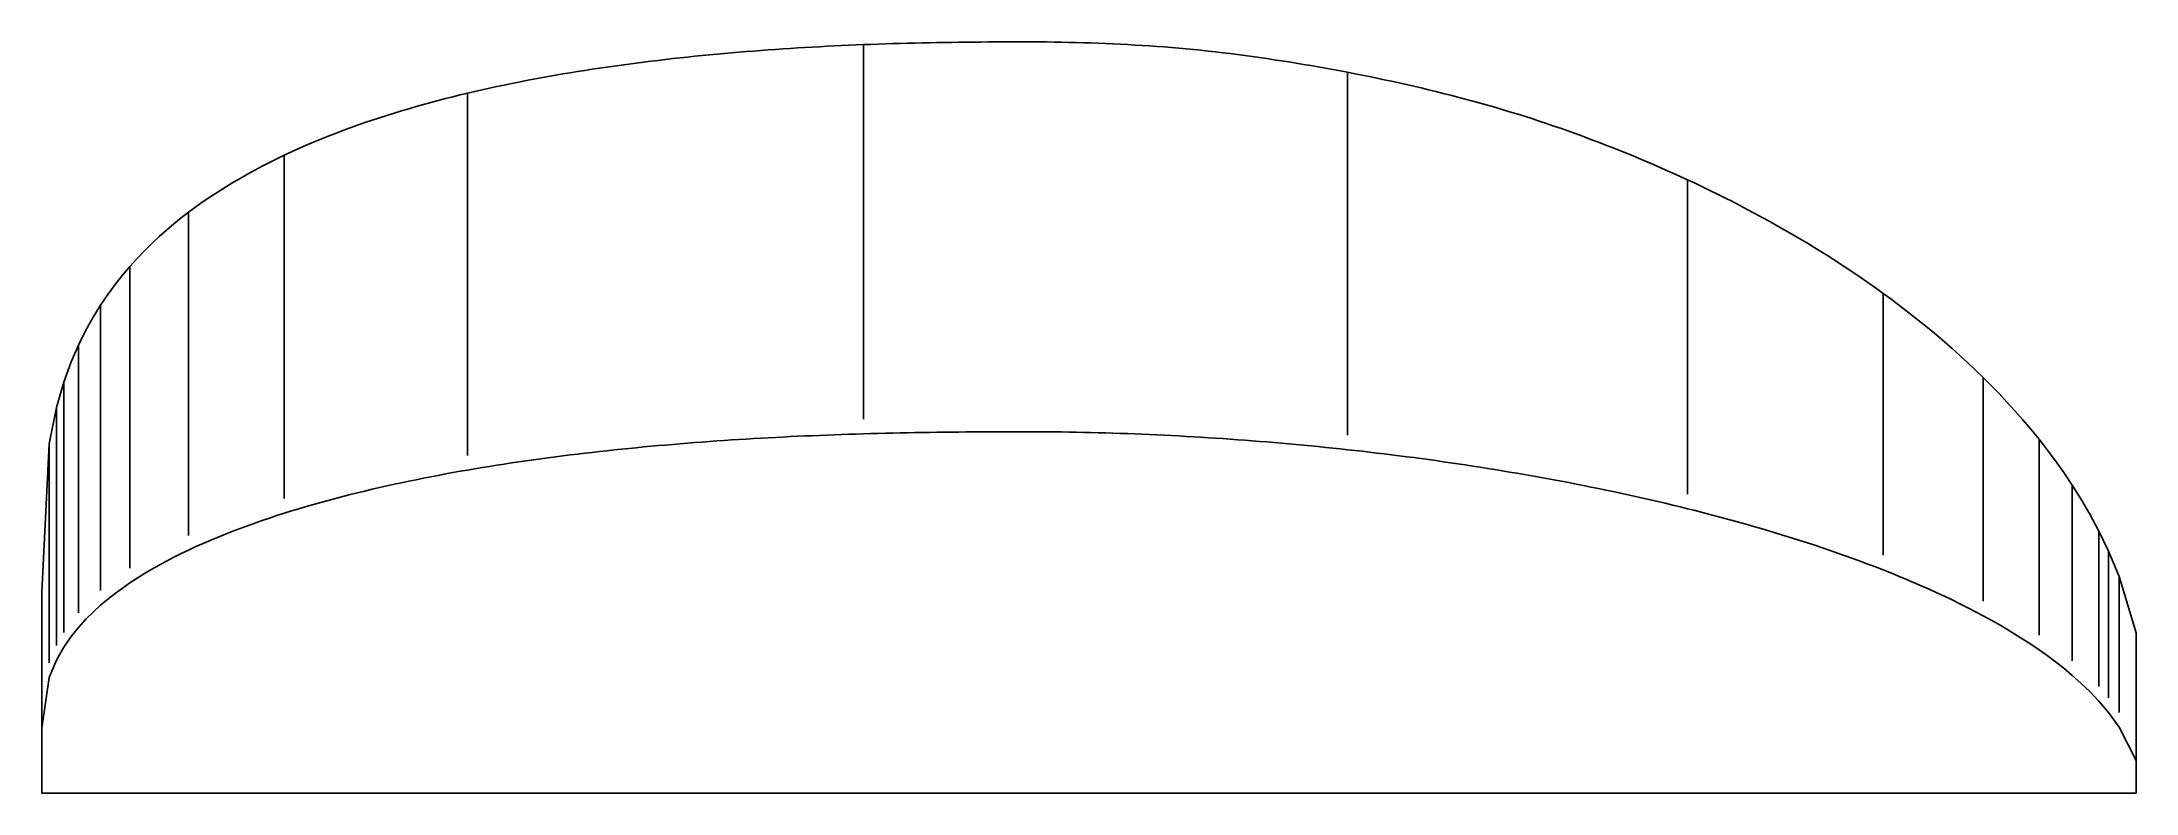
# Model space of a CAD drawing. Header units: metres. Extents: x 0 to 1428, y 0 to 512.
import ezdxf

# ---------------------------------------------------------------- set-up
doc = ezdxf.new("R2010")
doc.units = ezdxf.units.M

msp = doc.modelspace()

# ---------------------------------------------------------------- linework, layer by layer
at = {"layer": 'CHANNEL'}
for p, q in [((500.1219, 242.5347), (505.1219, 242.7917)), ((505.1219, 242.7917), (510.1219, 243.0385)), ((510.1219, 243.0385), (515.1219, 243.2752)), ((515.1219, 243.2752), (520.1219, 243.5019)), ((520.1219, 243.5019), (525.1219, 243.7189)), ((525.1219, 243.7189), (530.1219, 243.9262)), ((530.1219, 243.9262), (535.1219, 244.1239)), ((535.1219, 244.1239), (540.1219, 244.3123)), ((540.1219, 244.3123), (545.1219, 244.4914)), ((545.1219, 244.4914), (550.1219, 244.6613)), ((550.1219, 244.6613), (555.1219, 244.8223)), ((555.1219, 244.8223), (560.1219, 244.9744)), ((560.1219, 244.9744), (565.1219, 245.1178)), ((565.1219, 245.1178), (570.1219, 245.2526)), ((570.1219, 245.2526), (575.1219, 245.379)), ((575.1219, 245.379), (580.1219, 245.4971)), ((580.1219, 245.4971), (585.1219, 245.6071)), ((585.1219, 245.6071), (590.1219, 245.709)), ((590.1219, 245.709), (595.1219, 245.8032)), ((595.1219, 245.8032), (600.1219, 245.8896)), ((600.1219, 245.8896), (605.1219, 245.9686)), ((605.1219, 245.9686), (610.1219, 246.0402)), ((610.1219, 246.0402), (615.1219, 246.1047)), ((615.1219, 246.1047), (620.1219, 246.1622)), ((620.1219, 246.1622), (625.1219, 246.2129)), ((625.1219, 246.2129), (630.1219, 246.2571)), ((630.1219, 246.2571), (635.1219, 246.2949)), ((635.1219, 246.2949), (640.1219, 246.3266)), ((640.1219, 246.3266), (645.1219, 246.3524)), ((645.1219, 246.3524), (650.1219, 246.3727)), ((650.1219, 246.3727), (655.1219, 246.3878)), ((655.1219, 246.3878), (660.1219, 246.3981)), ((660.1219, 246.3981), (665.1219, 246.4041)), ((665.1219, 246.4041), (670.1219, 246.4063)), ((670.1219, 246.4063), (675.1219, 246.403)), ((675.1219, 246.403), (680.1219, 246.3841)), ((680.1219, 246.3841), (685.1219, 246.3502)), ((685.1219, 246.3502), (690.1219, 246.302)), ((690.1219, 246.302), (695.1219, 246.24)), ((695.1219, 246.24), (700.1219, 246.1646)), ((700.1219, 246.1646), (705.1219, 246.0759)), ((705.1219, 246.0759), (710.1219, 245.9741)), ((710.1219, 245.9741), (715.1219, 245.8596)), ((715.1219, 245.8596), (720.1219, 245.7322)), ((720.1219, 245.7322), (725.1219, 245.5923)), ((725.1219, 245.5923), (730.1219, 245.4399)), ((730.1219, 245.4399), (735.1219, 245.2751)), ((735.1219, 245.2751), (740.1219, 245.098)), ((740.1219, 245.098), (745.1219, 244.9086)), ((745.1219, 244.9086), (750.1219, 244.7069)), ((750.1219, 244.7069), (755.1219, 244.4932)), ((755.1219, 244.4932), (760.1219, 244.2673)), ((760.1219, 244.2673), (765.1219, 244.0293)), ((765.1219, 244.0293), (770.1219, 243.7793)), ((770.1219, 243.7793), (775.1219, 243.5172)), ((775.1219, 243.5172), (780.1221, 243.2432)), ((780.1221, 243.2432), (785.1226, 242.9572)), ((785.1226, 242.9572), (790.1233, 242.6591)), ((340.1219, 227.9698), (345.1219, 228.6422)), ((345.1219, 228.6422), (350.1219, 229.2984)), ((350.1219, 229.2984), (355.1219, 229.9385)), ((355.1219, 229.9385), (360.1219, 230.5628)), ((360.1219, 230.5628), (365.1219, 231.1717)), ((365.1219, 231.1717), (370.1219, 231.7653)), ((370.1219, 231.7653), (375.1219, 232.3439)), ((375.1219, 232.3439), (380.1219, 232.9077)), ((380.1219, 232.9077), (385.1219, 233.457)), ((385.1219, 233.457), (390.1219, 233.992)), ((390.1219, 233.992), (395.1219, 234.513)), ((395.1219, 234.513), (400.1219, 235.0201)), ((400.1219, 235.0201), (405.1219, 235.5135)), ((405.1219, 235.5135), (410.1219, 235.9934)), ((410.1219, 235.9934), (415.1219, 236.4601)), ((415.1219, 236.4601), (420.1219, 236.9137)), ((420.1219, 236.9137), (425.1219, 237.3545)), ((425.1219, 237.3545), (430.1219, 237.7825)), ((430.1219, 237.7825), (435.1219, 238.198)), ((435.1219, 238.198), (440.1219, 238.6012)), ((440.1219, 238.6012), (445.1219, 238.9922)), ((445.1219, 238.9922), (450.1219, 239.3711)), ((450.1219, 239.3711), (455.1219, 239.7383)), ((455.1219, 239.7383), (460.1219, 240.0937)), ((460.1219, 240.0937), (465.1219, 240.4376)), ((465.1219, 240.4376), (470.1219, 240.7701)), ((470.1219, 240.7701), (475.1219, 241.0914)), ((475.1219, 241.0914), (480.1219, 241.4016)), ((480.1219, 241.4016), (485.1219, 241.7009)), ((485.1219, 241.7009), (490.1219, 241.9894)), ((490.1219, 241.9894), (495.1219, 242.2673)), ((495.1219, 242.2673), (500.1219, 242.5347)), ((790.1233, 242.6591), (795.1244, 242.3492)), ((795.1244, 242.3492), (800.1258, 242.0272)), ((800.1258, 242.0272), (805.1276, 241.6933)), ((805.1276, 241.6933), (810.1298, 241.3474)), ((810.1298, 241.3474), (815.1324, 240.9895)), ((815.1324, 240.9895), (820.1356, 240.6196)), ((820.1356, 240.6196), (825.1392, 240.2377)), ((825.1392, 240.2377), (830.1433, 239.8438)), ((830.1433, 239.8438), (835.148, 239.4379)), ((835.148, 239.4379), (840.1532, 239.0198)), ((840.1532, 239.0198), (845.159, 238.5897)), ((845.159, 238.5897), (850.1654, 238.1474)), ((850.1654, 238.1474), (855.1725, 237.6929)), ((855.1725, 237.6929), (860.1802, 237.2262)), ((860.1802, 237.2262), (865.1885, 236.7473)), ((865.1885, 236.7473), (870.1976, 236.2561)), ((870.1976, 236.2561), (875.2074, 235.7525)), ((875.2074, 235.7525), (880.2179, 235.2365)), ((880.2179, 235.2365), (885.2292, 234.7081)), ((885.2292, 234.7081), (890.2413, 234.1672)), ((890.2413, 234.1672), (895.2541, 233.6137)), ((895.2541, 233.6137), (900.2678, 233.0476)), ((900.2678, 233.0476), (905.2824, 232.4688)), ((905.2824, 232.4688), (910.2978, 231.8772)), ((910.2978, 231.8772), (915.3141, 231.2728)), ((915.3141, 231.2728), (920.3313, 230.6554)), ((920.3313, 230.6554), (925.3495, 230.0251)), ((925.3495, 230.0251), (930.3686, 229.3817)), ((930.3686, 229.3817), (935.3888, 228.7251)), ((935.3888, 228.7251), (940.4099, 228.0552)), ((255.1194, 213.7104), (260.1198, 214.7156)), ((260.1198, 214.7156), (265.1201, 215.6976)), ((265.1201, 215.6976), (270.1204, 216.6569)), ((270.1204, 216.6569), (275.1207, 217.594)), ((275.1207, 217.594), (280.1209, 218.5096)), ((280.1209, 218.5096), (285.1211, 219.4041)), ((285.1211, 219.4041), (290.1212, 220.2779)), ((290.1212, 220.2779), (295.1214, 221.1315)), ((295.1214, 221.1315), (300.1215, 221.9653)), ((300.1215, 221.9653), (305.1216, 222.7798)), ((305.1216, 222.7798), (310.1217, 223.5752)), ((310.1217, 223.5752), (315.1217, 224.3521)), ((315.1217, 224.3521), (320.1218, 225.1108)), ((320.1218, 225.1108), (325.1218, 225.8515)), ((325.1218, 225.8515), (330.1218, 226.5747)), ((330.1218, 226.5747), (335.1219, 227.2807)), ((335.1219, 227.2807), (340.1219, 227.9698)), ((940.4099, 228.0552), (945.4321, 227.372)), ((945.4321, 227.372), (950.4553, 226.6753)), ((950.4553, 226.6753), (955.4797, 225.965)), ((955.4797, 225.965), (960.5051, 225.2411)), ((960.5051, 225.2411), (965.5317, 224.5034)), ((965.5317, 224.5034), (970.5594, 223.7518)), ((970.5594, 223.7518), (975.5884, 222.9862)), ((975.5884, 222.9862), (980.6186, 222.2064)), ((980.6186, 222.2064), (985.65, 221.4123)), ((985.65, 221.4123), (990.6828, 220.6038)), ((990.6828, 220.6038), (995.7168, 219.7807)), ((995.7168, 219.7807), (1000.7522, 218.943)), ((1000.7522, 218.943), (1005.789, 218.0903)), ((1005.789, 218.0903), (1010.8272, 217.2227)), ((1010.8272, 217.2227), (1015.8668, 216.3398)), ((1015.8668, 216.3398), (1020.9079, 215.4416)), ((1020.9079, 215.4416), (1025.9506, 214.5279)), ((1025.9506, 214.5279), (1030.9948, 213.5984)), ((195.1113, 199.5908), (200.1123, 200.9304)), ((200.1123, 200.9304), (205.1132, 202.2371)), ((205.1132, 202.2371), (210.1141, 203.5122)), ((210.1141, 203.5122), (215.1149, 204.7566)), ((215.1149, 204.7566), (220.1156, 205.9713)), ((220.1156, 205.9713), (225.1163, 207.1571)), ((225.1163, 207.1571), (230.1169, 208.3149)), ((230.1169, 208.3149), (235.1175, 209.4455)), ((235.1175, 209.4455), (240.1181, 210.5497)), ((240.1181, 210.5497), (245.1186, 211.6281)), ((245.1186, 211.6281), (250.119, 212.6815)), ((250.119, 212.6815), (255.1194, 213.7104)), ((1030.9948, 213.5984), (1036.0406, 212.6531)), ((1036.0406, 212.6531), (1041.088, 211.6916)), ((1041.088, 211.6916), (1046.1372, 210.7138)), ((1046.1372, 210.7138), (1051.188, 209.7194)), ((1051.188, 209.7194), (1056.2406, 208.7083)), ((1056.2406, 208.7083), (1061.295, 207.6802)), ((1061.295, 207.6802), (1066.3513, 206.6349)), ((1066.3513, 206.6349), (1071.4095, 205.572)), ((1071.4095, 205.572), (1076.4696, 204.4914)), ((1076.4696, 204.4914), (1081.5317, 203.3928)), ((1081.5317, 203.3928), (1086.5959, 202.2759)), ((1086.5959, 202.2759), (1091.6622, 201.1403)), ((1091.6622, 201.1403), (1096.7307, 199.9859)), ((1096.7307, 199.9859), (1101.8015, 198.8122)), ((145.0974, 184.0997), (150.0991, 185.8447)), ((150.0991, 185.8447), (155.1008, 187.541)), ((155.1008, 187.541), (160.1024, 189.1909)), ((160.1024, 189.1909), (165.1039, 190.7964)), ((165.1039, 190.7964), (170.1053, 192.3592)), ((170.1053, 192.3592), (175.1066, 193.8812)), ((175.1066, 193.8812), (180.1079, 195.3639)), ((180.1079, 195.3639), (185.1091, 196.8089)), ((185.1091, 196.8089), (190.1102, 198.2174)), ((190.1102, 198.2174), (195.1113, 199.5908)), ((1101.8015, 198.8122), (1106.8745, 197.6189)), ((1106.8745, 197.6189), (1111.9499, 196.4057)), ((1111.9499, 196.4057), (1117.0277, 195.1722)), ((1117.0277, 195.1722), (1122.1081, 193.918)), ((1122.1081, 193.918), (1127.191, 192.6427)), ((1127.191, 192.6427), (1132.2766, 191.3459)), ((1132.2766, 191.3459), (1137.3649, 190.0272)), ((1137.3649, 190.0272), (1142.4561, 188.686)), ((1142.4561, 188.686), (1147.5501, 187.322)), ((1147.5501, 187.322), (1152.6472, 185.9345)), ((1152.6472, 185.9345), (1157.7475, 184.5231)), ((110.0826, 170.2932), (115.085, 172.4593)), ((115.085, 172.4593), (120.0873, 174.5544)), ((120.0873, 174.5544), (125.0895, 176.5828)), ((125.0895, 176.5828), (130.0916, 178.5483)), ((130.0916, 178.5483), (135.0936, 180.4542)), ((135.0936, 180.4542), (140.0955, 182.3038)), ((140.0955, 182.3038), (145.0974, 184.0997)), ((1157.7475, 184.5231), (1162.8509, 183.0873)), ((1162.8509, 183.0873), (1167.9577, 181.6263)), ((1167.9577, 181.6263), (1173.0679, 180.1396)), ((1173.0679, 180.1396), (1178.1817, 178.6265)), ((1178.1817, 178.6265), (1183.2992, 177.0864)), ((1183.2992, 177.0864), (1188.4206, 175.5185)), ((1188.4206, 175.5185), (1193.546, 173.922)), ((1193.546, 173.922), (1198.6755, 172.2961)), ((1198.6755, 172.2961), (1203.8093, 170.64)), ((80.0659, 155.4975), (85.069, 158.2121)), ((85.069, 158.2121), (90.0719, 160.8165)), ((90.0719, 160.8165), (95.0747, 163.3195)), ((95.0747, 163.3195), (100.0774, 165.7289)), ((100.0774, 165.7289), (105.0801, 168.0515)), ((105.0801, 168.0515), (110.0826, 170.2932)), ((1203.8093, 170.64), (1208.9476, 168.9526)), ((1208.9476, 168.9526), (1214.0907, 167.2331)), ((1214.0907, 167.2331), (1219.2386, 165.4804)), ((1219.2386, 165.4804), (1224.3916, 163.6933)), ((1224.3916, 163.6933), (1229.55, 161.8707)), ((1229.55, 161.8707), (1234.714, 160.0112)), ((1234.714, 160.0112), (1239.8838, 158.1136)), ((1239.8838, 158.1136), (1245.0598, 156.1763)), ((55.0489, 139.8367), (60.0525, 143.3009)), ((60.0525, 143.3009), (65.0561, 146.5799)), ((65.0561, 146.5799), (70.0595, 149.6947)), ((70.0595, 149.6947), (75.0627, 152.6624)), ((75.0627, 152.6624), (80.0659, 155.4975)), ((1245.0598, 156.1763), (1250.2423, 154.1977)), ((1250.2423, 154.1977), (1255.4317, 152.1762)), ((1255.4317, 152.1762), (1260.6282, 150.1098)), ((1260.6282, 150.1098), (1265.8324, 147.9966)), ((1265.8324, 147.9966), (1271.0447, 145.8343)), ((1271.0447, 145.8343), (1276.2656, 143.6206)), ((1276.2656, 143.6206), (1281.4956, 141.3528)), ((40.0372, 128.0363), (45.0412, 132.242)), ((45.0412, 132.242), (50.0451, 136.1613)), ((50.0451, 136.1613), (55.0489, 139.8367)), ((1281.4956, 141.3528), (1286.7353, 139.028)), ((1286.7353, 139.028), (1291.9855, 136.6431)), ((1291.9855, 136.6431), (1297.2469, 134.1945)), ((1297.2469, 134.1945), (1302.5203, 131.6783)), ((1302.5203, 131.6783), (1307.8068, 129.0901)), ((1307.8068, 129.0901), (1313.1074, 126.4251)), ((25.0243, 113.0148), (30.0287, 118.5184)), ((30.0287, 118.5184), (35.033, 123.4878)), ((35.033, 123.4878), (40.0372, 128.0363)), ((1313.1074, 126.4251), (1318.4233, 123.6775)), ((1318.4233, 123.6775), (1323.7562, 120.8411)), ((1323.7562, 120.8411), (1329.1075, 117.9087)), ((1329.1075, 117.9087), (1334.4794, 114.8717)), ((1334.4794, 114.8717), (1339.8741, 111.7204)), ((15.015, 99.5792), (20.0197, 106.8014)), ((20.0197, 106.8014), (25.0243, 113.0148)), ((1339.8741, 111.7204), (1345.2944, 108.4433)), ((1345.2944, 108.4433), (1350.7439, 105.0265)), ((1350.7439, 105.0265), (1356.2266, 101.4534)), ((1356.2266, 101.4534), (1361.7478, 97.7035)), ((5.0051, 78.7615), (10.0101, 90.7556)), ((10.0101, 90.7556), (15.015, 99.5792)), ((1361.7478, 97.7035), (1367.3142, 93.7513)), ((1367.3142, 93.7513), (1372.9346, 89.5637)), ((1372.9346, 89.5637), (1378.6208, 85.0975)), ((0, 44.388), (5.0051, 78.7615)), ((1378.6208, 85.0975), (1384.3897, 80.2934)), ((1384.3897, 80.2934), (1390.2656, 75.0666)), ((1390.2656, 75.0666), (1396.2873, 69.2877)), ((1396.2873, 69.2877), (1402.5218, 62.7406)), ((1402.5218, 62.7406), (1409.1039, 55.0076)), ((1409.1039, 55.0076), (1416.3938, 45.0244)), ((1416.3938, 45.0244), (1427.9515, 22.2479))]:
    msp.add_line(p, q, dxfattribs=at)
at = {"layer": 'CUT'}
for p, q in [((420.1219, 499.622), (425.1219, 500.2073)), ((425.1219, 500.2073), (430.1219, 500.7757)), ((430.1219, 500.7757), (435.1219, 501.3273)), ((435.1219, 501.3273), (440.1219, 501.8625)), ((440.1219, 501.8625), (445.1219, 502.3814)), ((445.1219, 502.3814), (450.1219, 502.8844)), ((450.1219, 502.8844), (455.1219, 503.3717)), ((455.1219, 503.3717), (460.1219, 503.8434)), ((460.1219, 503.8434), (465.1219, 504.2999)), ((465.1219, 504.2999), (470.1219, 504.7413)), ((470.1219, 504.7413), (475.1219, 505.1679)), ((475.1219, 505.1679), (480.1219, 505.5798)), ((480.1219, 505.5798), (485.1219, 505.9772)), ((485.1219, 505.9772), (490.1219, 506.3603)), ((490.1219, 506.3603), (495.1219, 506.7294)), ((495.1219, 506.7294), (500.1219, 507.0845)), ((500.1219, 507.0845), (505.1219, 507.4259)), ((505.1219, 507.4259), (510.1219, 507.7538)), ((510.1219, 507.7538), (515.1219, 508.0683)), ((515.1219, 508.0683), (520.1219, 508.3688)), ((520.1219, 508.3688), (525.1219, 508.6559)), ((525.1219, 508.6559), (530.1219, 508.9301)), ((530.1219, 508.9301), (535.1219, 509.1918)), ((535.1219, 509.1918), (540.1219, 509.4411)), ((540.1219, 509.4411), (545.1219, 509.6781)), ((545.1219, 509.6781), (550.1219, 509.903)), ((550.1219, 509.903), (555.1219, 510.116)), ((555.1219, 510.116), (560.1219, 510.3174)), ((560.1219, 510.3174), (565.1219, 510.5072)), ((565.1219, 510.5072), (570.1219, 510.6857)), ((570.1219, 510.6857), (575.1219, 510.853)), ((575.1219, 510.853), (580.1219, 511.0093)), ((580.1219, 511.0093), (585.1219, 511.1549)), ((585.1219, 511.1549), (590.1219, 511.2899)), ((590.1219, 511.2899), (595.1219, 511.4146)), ((595.1219, 511.4146), (600.1219, 511.5291)), ((600.1219, 511.5291), (605.1219, 511.6336)), ((605.1219, 511.6336), (610.1219, 511.7285)), ((610.1219, 511.7285), (615.1219, 511.8138)), ((615.1219, 511.8138), (620.1219, 511.89)), ((620.1219, 511.89), (625.1219, 511.9571)), ((625.1219, 511.9571), (630.1219, 512.0156)), ((630.1219, 512.0156), (635.1219, 512.0656)), ((635.1219, 512.0656), (640.1219, 512.1076)), ((640.1219, 512.1076), (645.1219, 512.1419)), ((645.1219, 512.1419), (650.1219, 512.1688)), ((650.1219, 512.1688), (655.1219, 512.1888)), ((655.1219, 512.1888), (660.1219, 512.2024)), ((660.1219, 512.2024), (665.1219, 512.2103)), ((665.1219, 512.2103), (670.1219, 512.2133)), ((670.1219, 512.2133), (675.1219, 512.2089)), ((675.1219, 512.2089), (680.1219, 512.1838)), ((680.1219, 512.1838), (685.1219, 512.1389)), ((685.1219, 512.1389), (690.1219, 512.0751)), ((690.1219, 512.0751), (695.1219, 511.993)), ((695.1219, 511.993), (700.1219, 511.8931)), ((700.1219, 511.8931), (705.1219, 511.7738)), ((705.1219, 511.7738), (710.1219, 511.6335)), ((710.1219, 511.6335), (715.1219, 511.4727)), ((715.1219, 511.4727), (720.1219, 511.2916)), ((720.1219, 511.2916), (725.1219, 511.0906)), ((725.1219, 511.0906), (730.1219, 510.8649)), ((730.1219, 510.8649), (735.1219, 510.6184)), ((735.1219, 510.6184), (740.1219, 510.3523)), ((740.1219, 510.3523), (745.1219, 510.067)), ((745.1219, 510.067), (750.1219, 509.7629)), ((750.1219, 509.7629), (755.1219, 509.4404)), ((755.1219, 509.4404), (760.1219, 509.1)), ((760.1219, 509.1), (765.1219, 508.7421)), ((765.1219, 508.7421), (770.1219, 508.3671)), ((770.1219, 508.3671), (775.1219, 507.9588)), ((775.1219, 507.9588), (780.1221, 507.5135)), ((780.1221, 507.5135), (785.1226, 507.036)), ((785.1226, 507.036), (790.1233, 506.5289)), ((790.1233, 506.5289), (795.1244, 505.9937)), ((795.1244, 505.9937), (800.1258, 505.4316)), ((800.1258, 505.4316), (805.1276, 504.8437)), ((805.1276, 504.8437), (810.1298, 504.2309)), ((810.1298, 504.2309), (815.1324, 503.594)), ((815.1324, 503.594), (820.1356, 502.9337)), ((820.1356, 502.9337), (825.1392, 502.2507)), ((825.1392, 502.2507), (830.1433, 501.5454)), ((830.1433, 501.5454), (835.148, 500.8185)), ((835.148, 500.8185), (840.1532, 500.0703)), ((840.1532, 500.0703), (845.159, 499.3013)), ((325.1218, 484.8133), (330.1218, 485.7915)), ((330.1218, 485.7915), (335.1219, 486.7446)), ((335.1219, 486.7446), (340.1219, 487.6735)), ((340.1219, 487.6735), (345.1219, 488.5785)), ((345.1219, 488.5785), (350.1219, 489.4603)), ((350.1219, 489.4603), (355.1219, 490.3194)), ((355.1219, 490.3194), (360.1219, 491.1563)), ((360.1219, 491.1563), (365.1219, 491.9714)), ((365.1219, 491.9714), (370.1219, 492.7652)), ((370.1219, 492.7652), (375.1219, 493.5382)), ((375.1219, 493.5382), (380.1219, 494.2908)), ((380.1219, 494.2908), (385.1219, 495.0234)), ((385.1219, 495.0234), (390.1219, 495.7363)), ((390.1219, 495.7363), (395.1219, 496.43)), ((395.1219, 496.43), (400.1219, 497.1048)), ((400.1219, 497.1048), (405.1219, 497.7611)), ((405.1219, 497.7611), (410.1219, 498.3992)), ((410.1219, 498.3992), (415.1219, 499.0194)), ((415.1219, 499.0194), (420.1219, 499.622)), ((845.159, 499.3013), (850.1654, 498.5117)), ((850.1654, 498.5117), (855.1725, 497.7017)), ((855.1725, 497.7017), (860.1802, 496.8717)), ((860.1802, 496.8717), (865.1885, 496.0217)), ((865.1885, 496.0217), (870.1976, 495.1518)), ((870.1976, 495.1518), (875.2074, 494.2621)), ((875.2074, 494.2621), (880.2179, 493.3523)), ((880.2179, 493.3523), (885.2292, 492.4226)), ((885.2292, 492.4226), (890.2413, 491.4726)), ((890.2413, 491.4726), (895.2541, 490.5022)), ((895.2541, 490.5022), (900.2678, 489.5111)), ((900.2678, 489.5111), (905.2824, 488.499)), ((905.2824, 488.499), (910.2978, 487.4654)), ((910.2978, 487.4654), (915.3141, 486.4101)), ((915.3141, 486.4101), (920.3313, 485.3325)), ((265.1201, 470.8788), (270.1204, 472.2125)), ((270.1204, 472.2125), (275.1207, 473.5119)), ((275.1207, 473.5119), (280.1209, 474.7778)), ((280.1209, 474.7778), (285.1211, 476.0114)), ((285.1211, 476.0114), (290.1212, 477.2134)), ((290.1212, 477.2134), (295.1214, 478.3848)), ((295.1214, 478.3848), (300.1215, 479.5264)), ((300.1215, 479.5264), (305.1216, 480.6389)), ((305.1216, 480.6389), (310.1217, 481.7231)), ((310.1217, 481.7231), (315.1217, 482.7798)), ((315.1217, 482.7798), (320.1218, 483.8097)), ((320.1218, 483.8097), (325.1218, 484.8133)), ((920.3313, 485.3325), (925.3495, 484.2322)), ((925.3495, 484.2322), (930.3686, 483.1086)), ((930.3686, 483.1086), (935.3888, 481.9612)), ((935.3888, 481.9612), (940.4099, 480.7895)), ((940.4099, 480.7895), (945.4321, 479.5928)), ((945.4321, 479.5928), (950.4553, 478.3707)), ((950.4553, 478.3707), (955.4797, 477.1224)), ((955.4797, 477.1224), (960.5051, 475.8474)), ((960.5051, 475.8474), (965.5317, 474.5451)), ((965.5317, 474.5451), (970.5594, 473.2149)), ((970.5594, 473.2149), (975.5884, 471.8561)), ((975.5884, 471.8561), (980.6186, 470.4682)), ((215.1149, 455.3952), (220.1156, 457.1393)), ((220.1156, 457.1393), (225.1163, 458.836)), ((225.1163, 458.836), (230.1169, 460.4867)), ((230.1169, 460.4867), (235.1175, 462.0931)), ((235.1175, 462.0931), (240.1181, 463.6567)), ((240.1181, 463.6567), (245.1186, 465.1789)), ((245.1186, 465.1789), (250.119, 466.6609)), ((250.119, 466.6609), (255.1194, 468.1042)), ((255.1194, 468.1042), (260.1198, 469.5097)), ((260.1198, 469.5097), (265.1201, 470.8788)), ((980.6186, 470.4682), (985.65, 469.0505)), ((985.65, 469.0505), (990.6828, 467.6026)), ((990.6828, 467.6026), (995.7168, 466.1237)), ((995.7168, 466.1237), (1000.7522, 464.6133)), ((1000.7522, 464.6133), (1005.789, 463.0709)), ((1005.789, 463.0709), (1010.8272, 461.4959)), ((1010.8272, 461.4959), (1015.8668, 459.8877)), ((1015.8668, 459.8877), (1020.9079, 458.2459)), ((1020.9079, 458.2459), (1025.9506, 456.5699)), ((180.1079, 441.694), (185.1091, 443.8264)), ((185.1091, 443.8264), (190.1102, 445.8965)), ((190.1102, 445.8965), (195.1113, 447.9067)), ((195.1113, 447.9067), (200.1123, 449.8596)), ((200.1123, 449.8596), (205.1132, 451.7572)), ((205.1132, 451.7572), (210.1141, 453.6018)), ((210.1141, 453.6018), (215.1149, 455.3952)), ((1025.9506, 456.5699), (1030.9948, 454.8591)), ((1030.9948, 454.8591), (1036.0406, 453.1131)), ((1036.0406, 453.1131), (1041.088, 451.3314)), ((1041.088, 451.3314), (1046.1372, 449.5135)), ((1046.1372, 449.5135), (1051.188, 447.6589)), ((1051.188, 447.6589), (1056.2406, 445.77)), ((1056.2406, 445.77), (1061.295, 443.8495)), ((1061.295, 443.8495), (1066.3513, 441.8968)), ((150.0991, 427.4237), (155.1008, 429.9948)), ((155.1008, 429.9948), (160.1024, 432.4839)), ((160.1024, 432.4839), (165.1039, 434.8948)), ((165.1039, 434.8948), (170.1053, 437.2312)), ((170.1053, 437.2312), (175.1066, 439.4966)), ((175.1066, 439.4966), (180.1079, 441.694)), ((1066.3513, 441.8968), (1071.4095, 439.9117)), ((1071.4095, 439.9117), (1076.4696, 437.8935)), ((1076.4696, 437.8935), (1081.5317, 435.8419)), ((1081.5317, 435.8419), (1086.5959, 433.7563)), ((1086.5959, 433.7563), (1091.6622, 431.6363)), ((1091.6622, 431.6363), (1096.7307, 429.4813)), ((1096.7307, 429.4813), (1101.8015, 427.2908)), ((125.0895, 413.1732), (130.0916, 416.2272)), ((130.0916, 416.2272), (135.0936, 419.1734)), ((135.0936, 419.1734), (140.0955, 422.0179)), ((140.0955, 422.0179), (145.0974, 424.7663)), ((145.0974, 424.7663), (150.0991, 427.4237)), ((1101.8015, 427.2908), (1106.8745, 425.0641)), ((1106.8745, 425.0641), (1111.9499, 422.8007)), ((1111.9499, 422.8007), (1117.0277, 420.5)), ((1117.0277, 420.5), (1122.1081, 418.1612)), ((1122.1081, 418.1612), (1127.191, 415.7837)), ((1127.191, 415.7837), (1132.2766, 413.3668)), ((105.0801, 399.732), (110.0826, 403.2929)), ((110.0826, 403.2929), (115.085, 406.714)), ((115.085, 406.714), (120.0873, 410.0047)), ((120.0873, 410.0047), (125.0895, 413.1732)), ((1132.2766, 413.3668), (1137.3649, 410.9096)), ((1137.3649, 410.9096), (1142.4561, 408.4114)), ((1142.4561, 408.4114), (1147.5501, 405.8713)), ((1147.5501, 405.8713), (1152.6472, 403.2885)), ((1152.6472, 403.2885), (1157.7475, 400.662)), ((1157.7475, 400.662), (1162.8509, 397.9908)), ((85.069, 383.8573), (90.0719, 388.0979)), ((90.0719, 388.0979), (95.0747, 392.1472)), ((95.0747, 392.1472), (100.0774, 396.0207)), ((100.0774, 396.0207), (105.0801, 399.732)), ((1162.8509, 397.9908), (1167.9577, 395.2739)), ((1167.9577, 395.2739), (1173.0679, 392.5103)), ((1173.0679, 392.5103), (1178.1817, 389.6987)), ((1178.1817, 389.6987), (1183.2992, 386.8379)), ((1183.2992, 386.8379), (1188.4206, 383.9268)), ((70.0595, 369.7918), (75.0627, 374.727)), ((75.0627, 374.727), (80.0659, 379.4073)), ((80.0659, 379.4073), (85.069, 383.8573)), ((1188.4206, 383.9268), (1193.546, 380.9638)), ((1193.546, 380.9638), (1198.6755, 377.9476)), ((1198.6755, 377.9476), (1203.8093, 374.8767)), ((1203.8093, 374.8767), (1208.9476, 371.7494)), ((1208.9476, 371.7494), (1214.0907, 368.5641)), ((55.0489, 353.13), (60.0525, 359.0328)), ((60.0525, 359.0328), (65.0561, 364.5722)), ((65.0561, 364.5722), (70.0595, 369.7918)), ((1214.0907, 368.5641), (1219.2386, 365.3188)), ((1219.2386, 365.3188), (1224.3916, 362.0116)), ((1224.3916, 362.0116), (1229.55, 358.6404)), ((1229.55, 358.6404), (1234.714, 355.203)), ((45.0412, 340.0034), (50.0451, 346.8098)), ((50.0451, 346.8098), (55.0489, 353.13)), ((1234.714, 355.203), (1239.8838, 351.697)), ((1239.8838, 351.697), (1245.0598, 348.1198)), ((1245.0598, 348.1198), (1250.2423, 344.4686)), ((1250.2423, 344.4686), (1255.4317, 340.7404)), ((35.033, 324.5413), (40.0372, 332.6208)), ((40.0372, 332.6208), (45.0412, 340.0034)), ((1255.4317, 340.7404), (1260.6282, 336.9319)), ((1260.6282, 336.9319), (1265.8324, 333.0397)), ((1265.8324, 333.0397), (1271.0447, 329.0599)), ((1271.0447, 329.0599), (1276.2656, 324.9882)), ((25.0243, 305.5366), (30.0287, 315.5959)), ((30.0287, 315.5959), (35.033, 324.5413)), ((1276.2656, 324.9882), (1281.4956, 320.8202)), ((1281.4956, 320.8202), (1286.7353, 316.5507)), ((1286.7353, 316.5507), (1291.9855, 312.1742)), ((20.0197, 293.9724), (25.0243, 305.5366)), ((1291.9855, 312.1742), (1297.2469, 307.6846)), ((1297.2469, 307.6846), (1302.5203, 303.0751)), ((1302.5203, 303.0751), (1307.8068, 298.3379)), ((15.015, 280.2239), (20.0197, 293.9724)), ((1307.8068, 298.3379), (1313.1074, 293.4645)), ((1313.1074, 293.4645), (1318.4233, 288.4453)), ((1318.4233, 288.4453), (1323.7562, 283.2691)), ((10.0101, 262.9074), (15.015, 280.2239)), ((1323.7562, 283.2691), (1329.1075, 277.9234)), ((1329.1075, 277.9234), (1334.4794, 272.3935)), ((1334.4794, 272.3935), (1339.8741, 266.6626)), ((5.0051, 238.2007), (10.0101, 262.9074)), ((1339.8741, 266.6626), (1345.2944, 260.7104)), ((1345.2944, 260.7104), (1350.7439, 254.5134)), ((1350.7439, 254.5134), (1356.2266, 248.0425)), ((1356.2266, 248.0425), (1361.7478, 241.2626)), ((0, 137.0695), (5.0051, 238.2007)), ((1361.7478, 241.2626), (1367.3142, 234.1293)), ((1367.3142, 234.1293), (1372.9346, 226.5863)), ((1372.9346, 226.5863), (1378.6208, 218.559)), ((1378.6208, 218.559), (1384.3897, 209.9461)), ((1384.3897, 209.9461), (1390.2656, 200.6024)), ((1390.2656, 200.6024), (1396.2873, 190.3077)), ((1396.2873, 190.3077), (1402.5218, 178.695)), ((1402.5218, 178.695), (1409.1039, 165.0589)), ((1409.1039, 165.0589), (1416.3938, 147.6144)), ((1416.3938, 147.6144), (1427.9515, 109.2386)), ((0, 0), (0, 137.0695)), ((1427.9515, 109.2386), (1427.9515, 0)), ((1427.9515, 0), (0, 0))]:
    msp.add_line(p, q, dxfattribs=at)
at = {"layer": 'HOLES'}
for p, q in [((560.1219, 510.3174), (560.1219, 254.9744)), ((890.2413, 491.4726), (890.2413, 244.1672)), ((290.1212, 477.2134), (290.1212, 230.2779)), ((165.1039, 434.8948), (165.1039, 200.7964)), ((1122.1081, 418.1612), (1122.1081, 203.918)), ((100.0774, 396.0207), (100.0774, 175.7289)), ((60.0525, 359.0328), (60.0525, 153.3009)), ((40.0372, 332.6208), (40.0372, 138.0363)), ((1255.4317, 340.7404), (1255.4317, 162.1762)), ((25.0243, 305.5366), (25.0243, 123.0148)), ((15.015, 280.2239), (15.015, 109.5792)), ((1323.7562, 283.2691), (1323.7562, 130.8411)), ((10.0101, 262.9074), (10.0101, 100.7556)), ((5.0051, 238.2007), (5.0051, 88.7615)), ((1361.7478, 241.2626), (1361.7478, 107.7035)), ((1384.3897, 209.9461), (1384.3897, 90.2934)), ((1402.5218, 178.695), (1402.5218, 72.7406)), ((1409.1039, 165.0589), (1409.1039, 65.0076)), ((1416.3938, 147.6144), (1416.3938, 55.0244)), ((1427.9515, 109.2386), (1427.9515, 32.2479)), ((1427.9515, 109.2386), (1427.9515, 32.2479))]:
    msp.add_line(p, q, dxfattribs=at)

doc.saveas('drawing.dxf')
